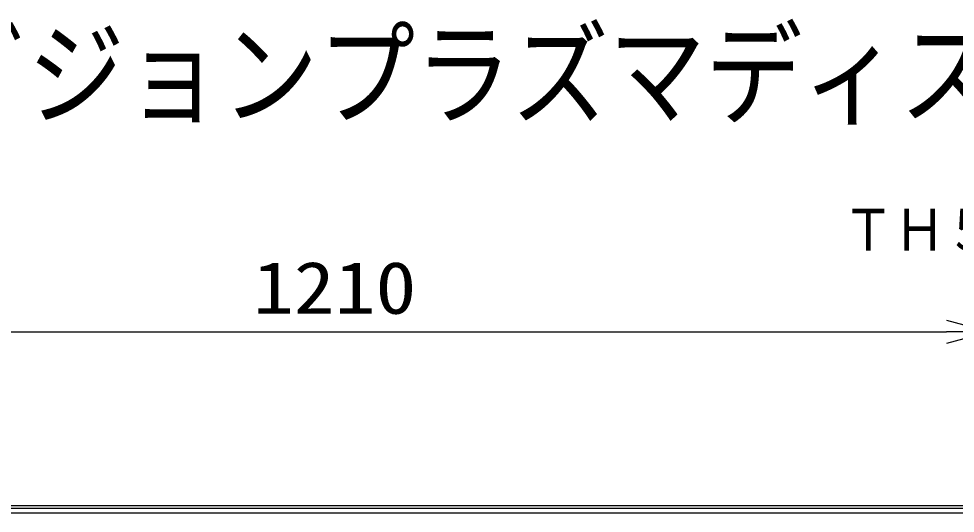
# Model space of a CAD drawing. Units: millimetres, scale not verified. Extents: x -63 to 63, y -57 to 57.
# Drawn here: x -22.53 to 20.62, y 34.62 to 57.39 of the extents above; entities that cross this region are included whole.
import ezdxf
from ezdxf.enums import TextEntityAlignment as Align

# ---------------------------------------------------------------- set-up
doc = ezdxf.new("R2010")
doc.units = ezdxf.units.MM
doc.header["$LTSCALE"] = 0.190236
for name, color, linetype in [('0-0_MOJI1', 2, 'Continuous'), ('0-1_TOUROKU', 1, 'Continuous'), ('0-3_GAIKEI', 1, 'Continuous'), ('0-4_WAKU', 3, 'Continuous'), ('0-5_SUNPO', 3, 'Continuous')]:
    doc.layers.add(name, color=color, linetype=linetype)
doc.styles.add('ＭＳ ゴシック', font='')
doc.styles.get('ＭＳ ゴシック').set_extended_font_data('MS Gothic')

# ---------------------------------------------------------------- blocks, each defined once
blk = doc.blocks.new('_OPEN30')
at = {"layer": '0-5_SUNPO', "color": 7}
blk.add_line((0, 0), (-1, 0), dxfattribs=at)
blk.add_lwpolyline([(-1, 0.26795), (0, 0), (-1, -0.26795)], dxfattribs=at)

msp = doc.modelspace()

# ---------------------------------------------------------------- linework, layer by layer
at = {"layer": '0-3_GAIKEI', "color": 7}
msp.add_line((-38.0831, 34.9775), (22.0176, 34.9775), dxfattribs=at)
at = {"layer": '0-3_GAIKEI'}
for p, q in [((-37.9497, 34.8421), (21.8841, 34.8421)), ((21.6573, 34.6153), (-37.7228, 34.6153))]:
    msp.add_line(p, q, dxfattribs=at)
at = {"layer": '0-4_WAKU'}
msp.add_line((-36.2828, 42.9696), (20.2173, 42.9696), dxfattribs=at)

# ---------------------------------------------------------------- block references
at = {"layer": '0-4_WAKU', "xscale": 2, "yscale": 2}
msp.add_blockref('_OPEN30', (22.2173, 42.9696), dxfattribs=at)

# ---------------------------------------------------------------- texts
at = {"layer": '0-0_MOJI1', "style": 'ＭＳ ゴシック', "width": 0.85}
msp.add_text('ハイビジョンプラズマディスプレイ壁掛け金具付', height=3.848, dxfattribs=at).set_placement((-35.5001, 51.7599), align=Align.BOTTOM_LEFT)
at = {"layer": '0-1_TOUROKU', "style": 'ＭＳ ゴシック', "width": 0.9}
msp.add_text('ＴＨ５０ＰＦ２０Ｊ＋ＴＹＷＫ４２ＰＶ２０', height=1.925, dxfattribs=at).set_placement((15.4333, 46.13), align=Align.BOTTOM_LEFT)
at = {"layer": '0-4_WAKU', "style": 'ＭＳ ゴシック', "width": 1.15}
msp.add_text('1210', height=2.406, dxfattribs=at).set_placement((-11.7401, 43.0792), align=Align.BOTTOM_LEFT)

doc.saveas('drawing.dxf')
